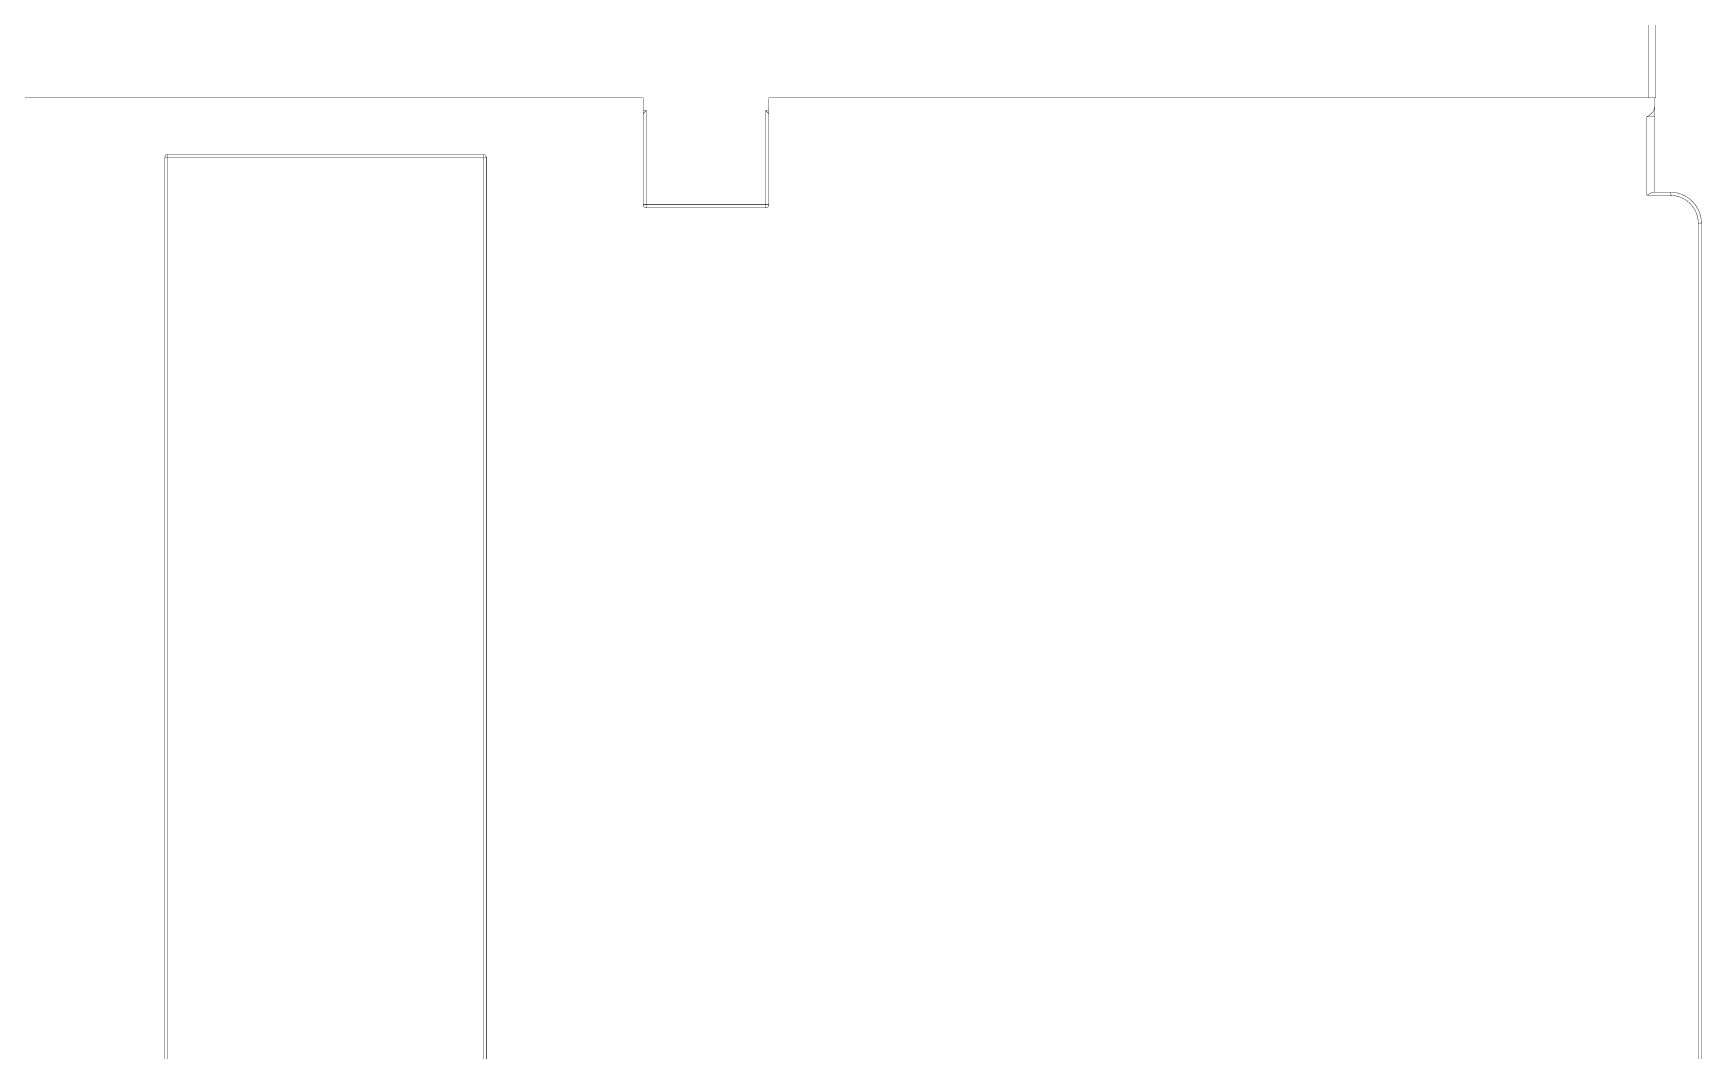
# Model space of a CAD drawing. Header units: inches. Extents: x 0 to 35.2, y -0.7 to 15.9.
# Drawn here: x 23.696 to 25.789, y 3.69 to 4.966 of the extents above; entities that cross this region are included whole.
import ezdxf

# ---------------------------------------------------------------- set-up
doc = ezdxf.new("R2010")
doc.units = ezdxf.units.IN
doc.header["$MEASUREMENT"] = 0
doc.layers.add('Dimensions', color=6, linetype='Continuous')

msp = doc.modelspace()

# ---------------------------------------------------------------- linework, layer by layer
at = {"layer": 'Dimensions', "const_width": 0.0005}
for points in [[(25.722, 4.8846), (25.722, 5.8805)], [(25.7318, 4.8846), (25.7318, 5.8805)], [(23.6639, 4.8846), (24.4612, 4.8846)], [(24.4612, 4.8688), (24.4612, 4.8846)], [(24.6187, 4.8846), (25.722, 4.8846)], [(24.6187, 4.8688), (24.6187, 4.8846)], [(25.722, 4.8846), (25.7318, 4.8846)], [(25.7304, 4.8742), (25.7304, 4.8846)], [(24.4612, 4.8688), (24.4651, 4.8688)], [(24.4612, 4.8649), (24.4651, 4.8688)], [(24.4612, 4.8649), (24.4612, 4.8688)], [(24.4612, 4.7507), (24.4612, 4.8649)], [(24.4651, 4.7507), (24.4651, 4.8688)], [(24.6147, 4.8688), (24.6187, 4.8688)], [(24.6147, 4.7507), (24.6147, 4.8688)], [(24.6147, 4.8688), (24.6187, 4.8649)], [(24.6187, 4.8649), (24.6187, 4.8688)], [(24.6187, 4.7507), (24.6187, 4.8649)], [(25.7205, 4.861), (25.7263, 4.861)], [(25.7205, 4.7625), (25.7205, 4.861)], [(25.7263, 4.861), (25.7285, 4.861)], [(25.7285, 4.861), (25.7299, 4.861)], [(25.7299, 4.861), (25.7303, 4.861)], [(25.7304, 4.8725), (25.7304, 4.8726)], [(25.7304, 4.8724), (25.7304, 4.8725)], [(25.7304, 4.8723), (25.7304, 4.8724)], [(25.7304, 4.8722), (25.7304, 4.8723)], [(25.7304, 4.8721), (25.7304, 4.8722)], [(25.7304, 4.872), (25.7304, 4.8721)], [(25.7304, 4.8719), (25.7304, 4.872)], [(25.7304, 4.8718), (25.7304, 4.8719)], [(25.7304, 4.8716), (25.7304, 4.8718)], [(25.7304, 4.8715), (25.7304, 4.8716)], [(25.7304, 4.8714), (25.7304, 4.8715)], [(25.7304, 4.8713), (25.7304, 4.8714)], [(25.7304, 4.8712), (25.7304, 4.8713)], [(25.7304, 4.8711), (25.7304, 4.8712)], [(25.7304, 4.8709), (25.7304, 4.8711)], [(25.7304, 4.8708), (25.7304, 4.8709)], [(25.7304, 4.8707), (25.7304, 4.8708)], [(25.7304, 4.8706), (25.7304, 4.8707)], [(25.7304, 4.8704), (25.7304, 4.8706)], [(25.7304, 4.8703), (25.7304, 4.8704)], [(25.7304, 4.8702), (25.7304, 4.8703)], [(25.7304, 4.87), (25.7304, 4.8702)], [(25.7304, 4.8699), (25.7304, 4.87)], [(25.7304, 4.8698), (25.7304, 4.8699)], [(25.7304, 4.8696), (25.7304, 4.8698)], [(25.7304, 4.8695), (25.7304, 4.8696)], [(25.7304, 4.8694), (25.7304, 4.8695)], [(25.7304, 4.8692), (25.7304, 4.8694)], [(25.7304, 4.8691), (25.7304, 4.8692)], [(25.7304, 4.8689), (25.7304, 4.8691)], [(25.7304, 4.8688), (25.7304, 4.8689)], [(25.7304, 4.8686), (25.7304, 4.8688)], [(25.7304, 4.8685), (25.7304, 4.8686)], [(25.7304, 4.8683), (25.7304, 4.8685)], [(25.7304, 4.8682), (25.7304, 4.8683)], [(25.7304, 4.868), (25.7304, 4.8682)], [(25.7304, 4.8679), (25.7304, 4.868)], [(25.7304, 4.8677), (25.7304, 4.8679)], [(25.7304, 4.8676), (25.7304, 4.8677)], [(25.7304, 4.8674), (25.7304, 4.8676)], [(25.7304, 4.8673), (25.7304, 4.8674)], [(25.7304, 4.8671), (25.7304, 4.8673)], [(25.7304, 4.867), (25.7304, 4.8671)], [(25.7304, 4.8668), (25.7304, 4.867)], [(25.7304, 4.8666), (25.7304, 4.8668)], [(25.7304, 4.8665), (25.7304, 4.8666)], [(25.7304, 4.8663), (25.7304, 4.8665)], [(25.7304, 4.8661), (25.7304, 4.8663)], [(25.7304, 4.866), (25.7304, 4.8661)], [(25.7304, 4.8658), (25.7304, 4.866)], [(25.7304, 4.8656), (25.7304, 4.8658)], [(25.7304, 4.8655), (25.7304, 4.8656)], [(25.7304, 4.8653), (25.7304, 4.8655)], [(25.7304, 4.8651), (25.7304, 4.8653)], [(25.7304, 4.865), (25.7304, 4.8651)], [(25.7303, 4.8648), (25.7304, 4.865)], [(25.7303, 4.8646), (25.7303, 4.8648)], [(25.7303, 4.8645), (25.7303, 4.8646)], [(25.7303, 4.8643), (25.7303, 4.8645)], [(25.7303, 4.8641), (25.7303, 4.8643)], [(25.7303, 4.8639), (25.7303, 4.8641)], [(25.7303, 4.8638), (25.7303, 4.8639)], [(25.7303, 4.8636), (25.7303, 4.8638)], [(25.7303, 4.8634), (25.7303, 4.8636)], [(25.7303, 4.8632), (25.7303, 4.8634)], [(25.7303, 4.8631), (25.7303, 4.8632)], [(25.7303, 4.8629), (25.7303, 4.8631)], [(25.7303, 4.8627), (25.7303, 4.8629)], [(25.7303, 4.8625), (25.7303, 4.8627)], [(25.7303, 4.8624), (25.7303, 4.8625)], [(25.7303, 4.8622), (25.7303, 4.8624)], [(25.7303, 4.862), (25.7303, 4.8622)], [(25.7303, 4.8618), (25.7303, 4.862)], [(25.7303, 4.8617), (25.7303, 4.8618)], [(25.7303, 4.8615), (25.7303, 4.8617)], [(25.7303, 4.8613), (25.7303, 4.8615)], [(25.7303, 4.8611), (25.7303, 4.8613)], [(25.7303, 4.861), (25.7303, 4.8611)], [(25.7303, 4.7665), (25.7303, 4.861)], [(25.7304, 4.8741), (25.7304, 4.8742)], [(25.7304, 4.8741), (25.7304, 4.8741)], [(25.7304, 4.874), (25.7304, 4.8741)], [(25.7304, 4.874), (25.7304, 4.874)], [(25.7304, 4.8739), (25.7304, 4.874)], [(25.7304, 4.8738), (25.7304, 4.8739)], [(25.7304, 4.8738), (25.7304, 4.8738)], [(25.7304, 4.8737), (25.7304, 4.8738)], [(25.7304, 4.8736), (25.7304, 4.8737)], [(25.7304, 4.8736), (25.7304, 4.8736)], [(25.7304, 4.8735), (25.7304, 4.8736)], [(25.7304, 4.8734), (25.7304, 4.8735)], [(25.7304, 4.8734), (25.7304, 4.8734)], [(25.7304, 4.8733), (25.7304, 4.8734)], [(25.7304, 4.8732), (25.7304, 4.8733)], [(25.7304, 4.8731), (25.7304, 4.8732)], [(25.7304, 4.873), (25.7304, 4.8731)], [(25.7304, 4.8729), (25.7304, 4.873)], [(25.7304, 4.8729), (25.7304, 4.8729)], [(25.7304, 4.8728), (25.7304, 4.8729)], [(25.7304, 4.8727), (25.7304, 4.8728)], [(25.7304, 4.8726), (25.7304, 4.8727)], [(23.8608, 3.2428), (23.8608, 4.8098)], [(23.8608, 4.8098), (23.8647, 4.8098)], [(23.8647, 4.8137), (24.2604, 4.8137)], [(23.8647, 4.8098), (23.8647, 4.8137)], [(23.8647, 4.8098), (24.2604, 4.8098)], [(23.8647, 3.2389), (23.8647, 4.8098)], [(24.2604, 4.8098), (24.2604, 4.8137)], [(24.2604, 4.8098), (24.2643, 4.8098)], [(24.2604, 3.2389), (24.2604, 4.8098)], [(24.2643, 3.2428), (24.2643, 4.8098)], [(25.7205, 4.7625), (25.7496, 4.7625)], [(25.7284, 4.7665), (25.7496, 4.7665)], [(25.7496, 4.7625), (25.7496, 4.7665)], [(24.4612, 4.7507), (24.4651, 4.7507)], [(24.4651, 4.7507), (24.6147, 4.7507)], [(24.4651, 4.7468), (24.4651, 4.7507)], [(24.4651, 4.7468), (24.6147, 4.7468)], [(24.6147, 4.7507), (24.6187, 4.7507)], [(24.6147, 4.7468), (24.6147, 4.7507)], [(25.785, 3.6247), (25.785, 4.7271)], [(25.785, 4.7271), (25.7889, 4.7271)], [(25.7889, 3.6247), (25.7889, 4.7271)]]:
    msp.add_lwpolyline(points, dxfattribs=at)
at = {"layer": 'Dimensions', "const_width": 0.00025}
for points in [[(24.4611, 4.8846, 1), (24.4613, 4.8846, 1)], [(24.4611, 4.8846, 1), (24.4613, 4.8846, 1)], [(24.6185, 4.8846, 1), (24.6188, 4.8846, 1)], [(24.6185, 4.8846, 1), (24.6188, 4.8846, 1)], [(25.7219, 4.8846, 1), (25.7221, 4.8846, 1)], [(25.7219, 4.8846, 1), (25.7221, 4.8846, 1)], [(25.7219, 4.8846, 1), (25.7221, 4.8846, 1)], [(25.7303, 4.8846, 1), (25.7306, 4.8846, 1)], [(25.7317, 4.8846, 1), (25.7319, 4.8846, 1)], [(25.7317, 4.8846, 1), (25.7319, 4.8846, 1)], [(24.4611, 4.8688, 1), (24.4613, 4.8688, 1)], [(24.4611, 4.8688, 1), (24.4613, 4.8688, 1)], [(24.4611, 4.8688, 1), (24.4613, 4.8688, 1)], [(24.4611, 4.8649, 1), (24.4613, 4.8649, 1)], [(24.4611, 4.8649, 1), (24.4613, 4.8649, 1)], [(24.4611, 4.8649, 1), (24.4613, 4.8649, 1)], [(24.465, 4.8688, 1), (24.4652, 4.8688, 1)], [(24.465, 4.8688, 1), (24.4652, 4.8688, 1)], [(24.465, 4.8688, 1), (24.4652, 4.8688, 1)], [(24.6146, 4.8688, 1), (24.6148, 4.8688, 1)], [(24.6146, 4.8688, 1), (24.6148, 4.8688, 1)], [(24.6146, 4.8688, 1), (24.6148, 4.8688, 1)], [(24.6185, 4.8688, 1), (24.6188, 4.8688, 1)], [(24.6185, 4.8688, 1), (24.6188, 4.8688, 1)], [(24.6185, 4.8688, 1), (24.6188, 4.8688, 1)], [(24.6185, 4.8649, 1), (24.6188, 4.8649, 1)], [(24.6185, 4.8649, 1), (24.6188, 4.8649, 1)], [(24.6185, 4.8649, 1), (24.6188, 4.8649, 1)], [(25.7204, 4.861, 1), (25.7206, 4.861, 1)], [(25.7204, 4.861, 1), (25.7206, 4.861, 1)], [(25.7204, 4.861, 1), (25.7206, 4.861, 1)], [(25.7233, 4.8628, 1), (25.7235, 4.8628, 1)], [(25.7233, 4.8628, 1), (25.7235, 4.8628, 1)], [(25.726, 4.865, 1), (25.7262, 4.865, 1)], [(25.726, 4.865, 1), (25.7262, 4.865, 1)], [(25.7262, 4.861, 1), (25.7264, 4.861, 1)], [(25.7262, 4.861, 1), (25.7264, 4.861, 1)], [(25.7284, 4.861, 1), (25.7286, 4.861, 1)], [(25.7284, 4.861, 1), (25.7286, 4.861, 1)], [(25.7298, 4.861, 1), (25.73, 4.861, 1)], [(25.7298, 4.861, 1), (25.73, 4.861, 1)], [(25.7303, 4.8725, 1), (25.7305, 4.8725, 1)], [(25.7303, 4.8725, 1), (25.7305, 4.8725, 1)], [(25.7303, 4.8724, 1), (25.7305, 4.8724, 1)], [(25.7303, 4.8724, 1), (25.7305, 4.8724, 1)], [(25.7303, 4.8723, 1), (25.7305, 4.8723, 1)], [(25.7303, 4.8723, 1), (25.7305, 4.8723, 1)], [(25.7303, 4.8722, 1), (25.7305, 4.8722, 1)], [(25.7303, 4.8722, 1), (25.7305, 4.8722, 1)], [(25.7303, 4.8721, 1), (25.7305, 4.8721, 1)], [(25.7303, 4.8721, 1), (25.7305, 4.8721, 1)], [(25.7303, 4.872, 1), (25.7305, 4.872, 1)], [(25.7303, 4.872, 1), (25.7305, 4.872, 1)], [(25.7303, 4.8719, 1), (25.7305, 4.8719, 1)], [(25.7303, 4.8719, 1), (25.7305, 4.8719, 1)], [(25.7303, 4.8718, 1), (25.7305, 4.8718, 1)], [(25.7303, 4.8718, 1), (25.7305, 4.8718, 1)], [(25.7303, 4.8716, 1), (25.7305, 4.8716, 1)], [(25.7303, 4.8716, 1), (25.7305, 4.8716, 1)], [(25.7303, 4.8715, 1), (25.7305, 4.8715, 1)], [(25.7303, 4.8715, 1), (25.7305, 4.8715, 1)], [(25.7303, 4.8714, 1), (25.7305, 4.8714, 1)], [(25.7303, 4.8714, 1), (25.7305, 4.8714, 1)], [(25.7303, 4.8713, 1), (25.7305, 4.8713, 1)], [(25.7303, 4.8713, 1), (25.7305, 4.8713, 1)], [(25.7303, 4.8712, 1), (25.7305, 4.8712, 1)], [(25.7303, 4.8712, 1), (25.7305, 4.8712, 1)], [(25.7303, 4.8711, 1), (25.7305, 4.8711, 1)], [(25.7303, 4.8711, 1), (25.7305, 4.8711, 1)], [(25.7303, 4.8709, 1), (25.7305, 4.8709, 1)], [(25.7303, 4.8709, 1), (25.7305, 4.8709, 1)], [(25.7303, 4.8708, 1), (25.7305, 4.8708, 1)], [(25.7303, 4.8708, 1), (25.7305, 4.8708, 1)], [(25.7303, 4.8707, 1), (25.7305, 4.8707, 1)], [(25.7303, 4.8707, 1), (25.7305, 4.8707, 1)], [(25.7303, 4.8706, 1), (25.7305, 4.8706, 1)], [(25.7303, 4.8706, 1), (25.7305, 4.8706, 1)], [(25.7303, 4.8704, 1), (25.7305, 4.8704, 1)], [(25.7303, 4.8704, 1), (25.7305, 4.8704, 1)], [(25.7303, 4.8703, 1), (25.7305, 4.8703, 1)], [(25.7303, 4.8703, 1), (25.7305, 4.8703, 1)], [(25.7303, 4.8702, 1), (25.7305, 4.8702, 1)], [(25.7303, 4.8702, 1), (25.7305, 4.8702, 1)], [(25.7303, 4.87, 1), (25.7305, 4.87, 1)], [(25.7303, 4.87, 1), (25.7305, 4.87, 1)], [(25.7302, 4.8699, 1), (25.7305, 4.8699, 1)], [(25.7302, 4.8699, 1), (25.7305, 4.8699, 1)], [(25.7302, 4.8698, 1), (25.7305, 4.8698, 1)], [(25.7302, 4.8698, 1), (25.7305, 4.8698, 1)], [(25.7302, 4.8696, 1), (25.7305, 4.8696, 1)], [(25.7302, 4.8696, 1), (25.7305, 4.8696, 1)], [(25.7302, 4.8695, 1), (25.7305, 4.8695, 1)], [(25.7302, 4.8695, 1), (25.7305, 4.8695, 1)], [(25.7302, 4.8694, 1), (25.7305, 4.8694, 1)], [(25.7302, 4.8694, 1), (25.7305, 4.8694, 1)], [(25.7302, 4.8692, 1), (25.7305, 4.8692, 1)], [(25.7302, 4.8692, 1), (25.7305, 4.8692, 1)], [(25.7302, 4.8691, 1), (25.7305, 4.8691, 1)], [(25.7302, 4.8691, 1), (25.7305, 4.8691, 1)], [(25.7302, 4.8689, 1), (25.7305, 4.8689, 1)], [(25.7302, 4.8689, 1), (25.7305, 4.8689, 1)], [(25.7302, 4.8688, 1), (25.7305, 4.8688, 1)], [(25.7302, 4.8688, 1), (25.7305, 4.8688, 1)], [(25.7302, 4.8686, 1), (25.7305, 4.8686, 1)], [(25.7302, 4.8686, 1), (25.7305, 4.8686, 1)], [(25.7302, 4.8685, 1), (25.7305, 4.8685, 1)], [(25.7302, 4.8685, 1), (25.7305, 4.8685, 1)], [(25.7302, 4.8683, 1), (25.7305, 4.8683, 1)], [(25.7302, 4.8683, 1), (25.7305, 4.8683, 1)], [(25.7302, 4.8682, 1), (25.7305, 4.8682, 1)], [(25.7302, 4.8682, 1), (25.7305, 4.8682, 1)], [(25.7302, 4.868, 1), (25.7305, 4.868, 1)], [(25.7302, 4.868, 1), (25.7305, 4.868, 1)], [(25.7302, 4.8679, 1), (25.7305, 4.8679, 1)], [(25.7302, 4.8679, 1), (25.7305, 4.8679, 1)], [(25.7302, 4.8677, 1), (25.7305, 4.8677, 1)], [(25.7302, 4.8677, 1), (25.7305, 4.8677, 1)], [(25.7302, 4.8676, 1), (25.7305, 4.8676, 1)], [(25.7302, 4.8676, 1), (25.7305, 4.8676, 1)], [(25.7302, 4.8674, 1), (25.7305, 4.8674, 1)], [(25.7302, 4.8674, 1), (25.7305, 4.8674, 1)], [(25.7302, 4.8673, 1), (25.7305, 4.8673, 1)], [(25.7302, 4.8673, 1), (25.7305, 4.8673, 1)], [(25.7302, 4.8671, 1), (25.7305, 4.8671, 1)], [(25.7302, 4.8671, 1), (25.7305, 4.8671, 1)], [(25.7302, 4.867, 1), (25.7305, 4.867, 1)], [(25.7302, 4.867, 1), (25.7305, 4.867, 1)], [(25.7302, 4.8668, 1), (25.7305, 4.8668, 1)], [(25.7302, 4.8668, 1), (25.7305, 4.8668, 1)], [(25.7302, 4.8666, 1), (25.7305, 4.8666, 1)], [(25.7302, 4.8666, 1), (25.7305, 4.8666, 1)], [(25.7302, 4.8665, 1), (25.7305, 4.8665, 1)], [(25.7302, 4.8665, 1), (25.7305, 4.8665, 1)], [(25.7302, 4.8663, 1), (25.7305, 4.8663, 1)], [(25.7302, 4.8663, 1), (25.7305, 4.8663, 1)], [(25.7302, 4.8661, 1), (25.7305, 4.8661, 1)], [(25.7302, 4.8661, 1), (25.7305, 4.8661, 1)], [(25.7302, 4.866, 1), (25.7305, 4.866, 1)], [(25.7302, 4.866, 1), (25.7305, 4.866, 1)], [(25.7302, 4.8658, 1), (25.7305, 4.8658, 1)], [(25.7302, 4.8658, 1), (25.7305, 4.8658, 1)], [(25.7302, 4.8656, 1), (25.7305, 4.8656, 1)], [(25.7302, 4.8656, 1), (25.7305, 4.8656, 1)], [(25.7302, 4.8655, 1), (25.7305, 4.8655, 1)], [(25.7302, 4.8655, 1), (25.7305, 4.8655, 1)], [(25.7302, 4.8653, 1), (25.7305, 4.8653, 1)], [(25.7302, 4.8653, 1), (25.7305, 4.8653, 1)], [(25.7302, 4.8651, 1), (25.7305, 4.8651, 1)], [(25.7302, 4.8651, 1), (25.7305, 4.8651, 1)], [(25.7302, 4.865, 1), (25.7305, 4.865, 1)], [(25.7302, 4.865, 1), (25.7305, 4.865, 1)], [(25.7302, 4.8648, 1), (25.7305, 4.8648, 1)], [(25.7302, 4.8648, 1), (25.7305, 4.8648, 1)], [(25.7302, 4.8646, 1), (25.7305, 4.8646, 1)], [(25.7302, 4.8646, 1), (25.7305, 4.8646, 1)], [(25.7302, 4.8645, 1), (25.7305, 4.8645, 1)], [(25.7302, 4.8645, 1), (25.7305, 4.8645, 1)], [(25.7302, 4.8643, 1), (25.7305, 4.8643, 1)], [(25.7302, 4.8643, 1), (25.7305, 4.8643, 1)], [(25.7302, 4.8641, 1), (25.7305, 4.8641, 1)], [(25.7302, 4.8641, 1), (25.7305, 4.8641, 1)], [(25.7302, 4.8639, 1), (25.7305, 4.8639, 1)], [(25.7302, 4.8639, 1), (25.7305, 4.8639, 1)], [(25.7302, 4.8638, 1), (25.7305, 4.8638, 1)], [(25.7302, 4.8638, 1), (25.7305, 4.8638, 1)], [(25.7302, 4.8636, 1), (25.7305, 4.8636, 1)], [(25.7302, 4.8636, 1), (25.7305, 4.8636, 1)], [(25.7302, 4.8634, 1), (25.7305, 4.8634, 1)], [(25.7302, 4.8634, 1), (25.7305, 4.8634, 1)], [(25.7302, 4.8632, 1), (25.7305, 4.8632, 1)], [(25.7302, 4.8632, 1), (25.7305, 4.8632, 1)], [(25.7302, 4.8631, 1), (25.7305, 4.8631, 1)], [(25.7302, 4.8631, 1), (25.7305, 4.8631, 1)], [(25.7302, 4.8629, 1), (25.7305, 4.8629, 1)], [(25.7302, 4.8629, 1), (25.7305, 4.8629, 1)], [(25.7302, 4.8627, 1), (25.7305, 4.8627, 1)], [(25.7302, 4.8627, 1), (25.7305, 4.8627, 1)], [(25.7302, 4.8625, 1), (25.7305, 4.8625, 1)], [(25.7302, 4.8625, 1), (25.7305, 4.8625, 1)], [(25.7302, 4.8624, 1), (25.7305, 4.8624, 1)], [(25.7302, 4.8624, 1), (25.7305, 4.8624, 1)], [(25.7302, 4.8622, 1), (25.7305, 4.8622, 1)], [(25.7302, 4.8622, 1), (25.7305, 4.8622, 1)], [(25.7302, 4.862, 1), (25.7305, 4.862, 1)], [(25.7302, 4.862, 1), (25.7305, 4.862, 1)], [(25.7302, 4.8618, 1), (25.7305, 4.8618, 1)], [(25.7302, 4.8618, 1), (25.7305, 4.8618, 1)], [(25.7302, 4.8617, 1), (25.7305, 4.8617, 1)], [(25.7302, 4.8617, 1), (25.7305, 4.8617, 1)], [(25.7302, 4.8615, 1), (25.7305, 4.8615, 1)], [(25.7302, 4.8615, 1), (25.7305, 4.8615, 1)], [(25.7302, 4.8613, 1), (25.7305, 4.8613, 1)], [(25.7302, 4.8613, 1), (25.7305, 4.8613, 1)], [(25.7302, 4.8611, 1), (25.7305, 4.8611, 1)], [(25.7302, 4.8611, 1), (25.7305, 4.8611, 1)], [(25.7302, 4.861, 1), (25.7305, 4.861, 1)], [(25.7302, 4.861, 1), (25.7305, 4.861, 1)], [(25.7302, 4.861, 1), (25.7305, 4.861, 1)], [(25.7303, 4.8741, 1), (25.7306, 4.8741, 1)], [(25.7303, 4.8742, 1), (25.7306, 4.8742, 1)], [(25.7303, 4.8741, 1), (25.7306, 4.8741, 1)], [(25.7303, 4.8742, 1), (25.7306, 4.8742, 1)], [(25.7303, 4.8742, 1), (25.7306, 4.8742, 1)], [(25.7303, 4.8741, 1), (25.7306, 4.8741, 1)], [(25.7303, 4.874, 1), (25.7306, 4.874, 1)], [(25.7303, 4.8741, 1), (25.7306, 4.8741, 1)], [(25.7303, 4.874, 1), (25.7306, 4.874, 1)], [(25.7303, 4.874, 1), (25.7306, 4.874, 1)], [(25.7303, 4.8739, 1), (25.7305, 4.8739, 1)], [(25.7303, 4.874, 1), (25.7306, 4.874, 1)], [(25.7303, 4.8739, 1), (25.7305, 4.8739, 1)], [(25.7303, 4.8738, 1), (25.7305, 4.8738, 1)], [(25.7303, 4.8738, 1), (25.7305, 4.8738, 1)], [(25.7303, 4.8738, 1), (25.7305, 4.8738, 1)], [(25.7303, 4.8737, 1), (25.7305, 4.8737, 1)], [(25.7303, 4.8738, 1), (25.7305, 4.8738, 1)], [(25.7303, 4.8737, 1), (25.7305, 4.8737, 1)], [(25.7303, 4.8736, 1), (25.7305, 4.8736, 1)], [(25.7303, 4.8736, 1), (25.7305, 4.8736, 1)], [(25.7303, 4.8736, 1), (25.7305, 4.8736, 1)], [(25.7303, 4.8735, 1), (25.7305, 4.8735, 1)], [(25.7303, 4.8736, 1), (25.7305, 4.8736, 1)], [(25.7303, 4.8735, 1), (25.7305, 4.8735, 1)], [(25.7303, 4.8734, 1), (25.7305, 4.8734, 1)], [(25.7303, 4.8734, 1), (25.7305, 4.8734, 1)], [(25.7303, 4.8734, 1), (25.7305, 4.8734, 1)], [(25.7303, 4.8734, 1), (25.7305, 4.8734, 1)], [(25.7303, 4.8733, 1), (25.7305, 4.8733, 1)], [(25.7303, 4.8733, 1), (25.7305, 4.8733, 1)], [(25.7303, 4.8732, 1), (25.7305, 4.8732, 1)], [(25.7303, 4.8731, 1), (25.7305, 4.8731, 1)], [(25.7303, 4.8732, 1), (25.7305, 4.8732, 1)], [(25.7303, 4.8731, 1), (25.7305, 4.8731, 1)], [(25.7303, 4.873, 1), (25.7305, 4.873, 1)], [(25.7303, 4.873, 1), (25.7305, 4.873, 1)], [(25.7303, 4.8729, 1), (25.7305, 4.8729, 1)], [(25.7303, 4.8729, 1), (25.7305, 4.8729, 1)], [(25.7303, 4.8729, 1), (25.7305, 4.8729, 1)], [(25.7303, 4.8729, 1), (25.7305, 4.8729, 1)], [(25.7303, 4.8728, 1), (25.7305, 4.8728, 1)], [(25.7303, 4.8728, 1), (25.7305, 4.8728, 1)], [(25.7303, 4.8727, 1), (25.7305, 4.8727, 1)], [(25.7303, 4.8727, 1), (25.7305, 4.8727, 1)], [(25.7303, 4.8726, 1), (25.7305, 4.8726, 1)], [(25.7303, 4.8726, 1), (25.7305, 4.8726, 1)], [(23.8607, 4.8098, 1), (23.8609, 4.8098, 1)], [(23.8607, 4.8098, 1), (23.8609, 4.8098, 1)], [(23.8607, 4.8098, 1), (23.8609, 4.8098, 1)], [(23.8646, 4.8137, 1), (23.8648, 4.8137, 1)], [(23.8646, 4.8137, 1), (23.8648, 4.8137, 1)], [(23.8646, 4.8137, 1), (23.8648, 4.8137, 1)], [(23.8646, 4.8098, 1), (23.8648, 4.8098, 1)], [(23.8646, 4.8098, 1), (23.8648, 4.8098, 1)], [(23.8646, 4.8098, 1), (23.8648, 4.8098, 1)], [(23.8646, 4.8098, 1), (23.8648, 4.8098, 1)], [(24.2603, 4.8137, 1), (24.2605, 4.8137, 1)], [(24.2603, 4.8137, 1), (24.2605, 4.8137, 1)], [(24.2603, 4.8137, 1), (24.2605, 4.8137, 1)], [(24.2603, 4.8098, 1), (24.2605, 4.8098, 1)], [(24.2603, 4.8098, 1), (24.2605, 4.8098, 1)], [(24.2603, 4.8098, 1), (24.2605, 4.8098, 1)], [(24.2603, 4.8098, 1), (24.2605, 4.8098, 1)], [(24.2642, 4.8098, 1), (24.2645, 4.8098, 1)], [(24.2642, 4.8098, 1), (24.2645, 4.8098, 1)], [(24.2642, 4.8098, 1), (24.2645, 4.8098, 1)], [(25.7204, 4.7625, 1), (25.7206, 4.7625, 1)], [(25.7204, 4.7625, 1), (25.7206, 4.7625, 1)], [(25.7204, 4.7625, 1), (25.7206, 4.7625, 1)], [(25.7238, 4.7646, 1), (25.724, 4.7646, 1)], [(25.7238, 4.7646, 1), (25.724, 4.7646, 1)], [(25.7254, 4.7655, 1), (25.7256, 4.7655, 1)], [(25.7254, 4.7655, 1), (25.7256, 4.7655, 1)], [(25.7269, 4.7662, 1), (25.7272, 4.7662, 1)], [(25.7269, 4.7662, 1), (25.7272, 4.7662, 1)], [(25.7283, 4.7665, 1), (25.7285, 4.7665, 1)], [(25.7283, 4.7665, 1), (25.7285, 4.7665, 1)], [(25.7302, 4.7665, 1), (25.7305, 4.7665, 1)], [(25.7494, 4.7665, 1), (25.7497, 4.7665, 1)], [(25.7494, 4.7665, 1), (25.7497, 4.7665, 1)], [(25.7494, 4.7665, 1), (25.7497, 4.7665, 1)], [(25.7494, 4.7625, 1), (25.7497, 4.7625, 1)], [(25.7494, 4.7625, 1), (25.7497, 4.7625, 1)], [(25.7494, 4.7625, 1), (25.7497, 4.7625, 1)], [(24.4611, 4.7507, 1), (24.4613, 4.7507, 1)], [(24.4611, 4.7507, 1), (24.4613, 4.7507, 1)], [(24.4611, 4.7507, 1), (24.4613, 4.7507, 1)], [(24.465, 4.7507, 1), (24.4652, 4.7507, 1)], [(24.465, 4.7507, 1), (24.4652, 4.7507, 1)], [(24.465, 4.7507, 1), (24.4652, 4.7507, 1)], [(24.465, 4.7507, 1), (24.4652, 4.7507, 1)], [(24.465, 4.7468, 1), (24.4652, 4.7468, 1)], [(24.465, 4.7468, 1), (24.4652, 4.7468, 1)], [(24.465, 4.7468, 1), (24.4652, 4.7468, 1)], [(24.6146, 4.7507, 1), (24.6148, 4.7507, 1)], [(24.6146, 4.7507, 1), (24.6148, 4.7507, 1)], [(24.6146, 4.7507, 1), (24.6148, 4.7507, 1)], [(24.6146, 4.7507, 1), (24.6148, 4.7507, 1)], [(24.6146, 4.7468, 1), (24.6148, 4.7468, 1)], [(24.6146, 4.7468, 1), (24.6148, 4.7468, 1)], [(24.6146, 4.7468, 1), (24.6148, 4.7468, 1)], [(24.6185, 4.7507, 1), (24.6188, 4.7507, 1)], [(24.6185, 4.7507, 1), (24.6188, 4.7507, 1)], [(24.6185, 4.7507, 1), (24.6188, 4.7507, 1)], [(25.7849, 4.7271, 1), (25.7851, 4.7271, 1)], [(25.7849, 4.7271, 1), (25.7851, 4.7271, 1)], [(25.7849, 4.7271, 1), (25.7851, 4.7271, 1)], [(25.7888, 4.7271, 1), (25.7891, 4.7271, 1)], [(25.7888, 4.7271, 1), (25.7891, 4.7271, 1)], [(25.7888, 4.7271, 1), (25.7891, 4.7271, 1)]]:
    msp.add_lwpolyline(points, format="xyb", close=True, dxfattribs=at)
at = {"layer": 'Dimensions', "const_width": 0.0005}
for points in [[(25.7234, 4.8628, -0.012375), (25.7205, 4.861)], [(25.7261, 4.865, -0.036028), (25.7234, 4.8628)], [(25.7304, 4.8742, -0.209102), (25.7261, 4.865)], [(23.8608, 4.8098, -0.414214), (23.8647, 4.8137)], [(24.2604, 4.8137, -0.414214), (24.2643, 4.8098)], [(25.7205, 4.7625, -0.006136), (25.7239, 4.7646)], [(25.7239, 4.7646, -0.016646), (25.7255, 4.7655)], [(25.7255, 4.7655, -0.030734), (25.727, 4.7662)], [(25.727, 4.7662, -0.085723), (25.7284, 4.7665)], [(25.7496, 4.7665, -0.414214), (25.7889, 4.7271)], [(25.7496, 4.7625, -0.414214), (25.785, 4.7271)], [(24.4651, 4.7468, -0.414214), (24.4612, 4.7507)], [(24.6187, 4.7507, -0.414214), (24.6147, 4.7468)]]:
    msp.add_lwpolyline(points, format="xyb", dxfattribs=at)

doc.saveas('drawing.dxf')
